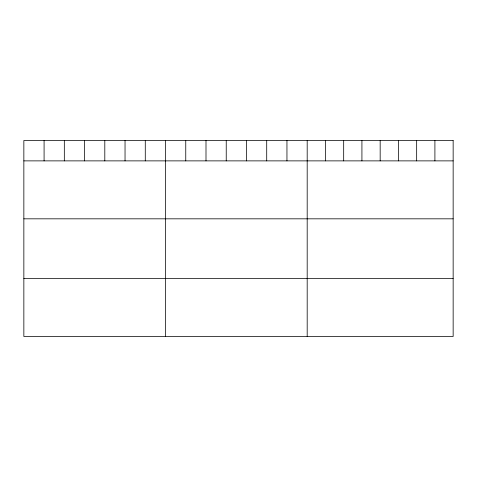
<?xml version="1.0" encoding="UTF-8"?>
<svg xmlns="http://www.w3.org/2000/svg" width="477" height="477" viewBox="0 0 477 477"><rect width="100%" height="100%" fill="white"/><g stroke="black" fill="none" stroke-linecap="round" stroke-linejoin="round"><path stroke-width="0.72" d="M23.85 160.874L453.15 160.874M23.85 218.824L453.15 218.824M23.85 278.532L453.15 278.532M434.905 140.518L434.905 160.874M416.659 140.518L416.659 160.874M398.414 140.518L398.414 160.874M380.169 140.518L380.169 160.874M361.924 140.518L361.924 160.874M343.678 140.518L343.678 160.874M325.433 140.518L325.433 160.874M307.188 140.518L307.188 336.482M286.951 140.518L286.951 160.874M266.709 140.518L266.709 160.874M246.472 140.518L246.472 160.874M226.235 140.518L226.235 160.874M205.998 140.518L205.998 160.874M185.756 140.518L185.756 160.874M165.519 140.518L165.519 336.482M145.282 140.518L145.282 160.874M125.04 140.518L125.04 160.874M104.803 140.518L104.803 160.874M84.566 140.518L84.566 160.874M64.329 140.518L64.329 160.874M44.087 140.518L44.087 160.874M453.15 140.518L23.85 140.518L23.85 336.482L453.15 336.482L453.15 140.518"/></g></svg>
